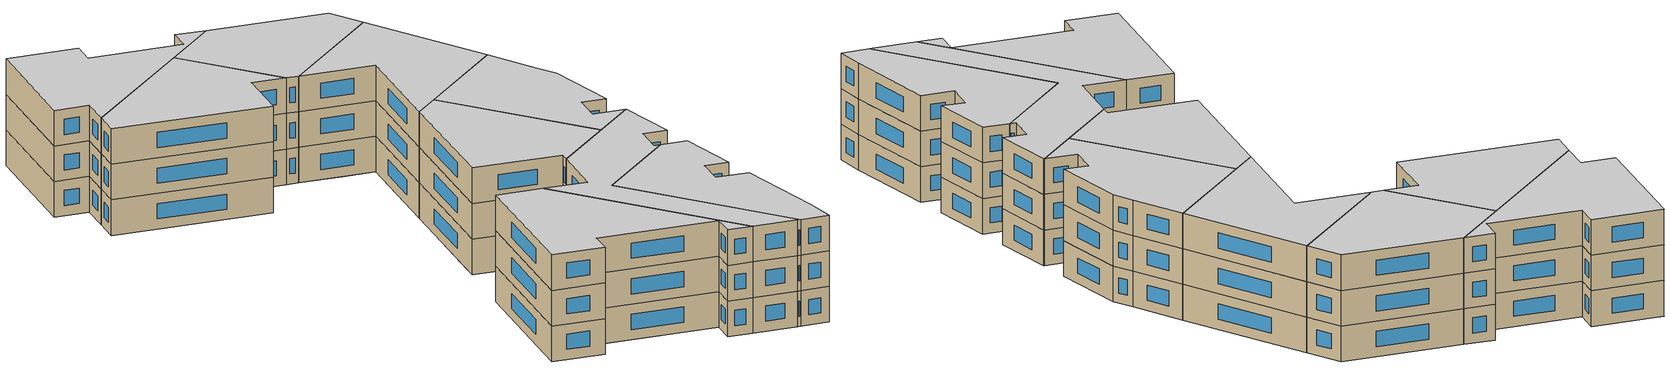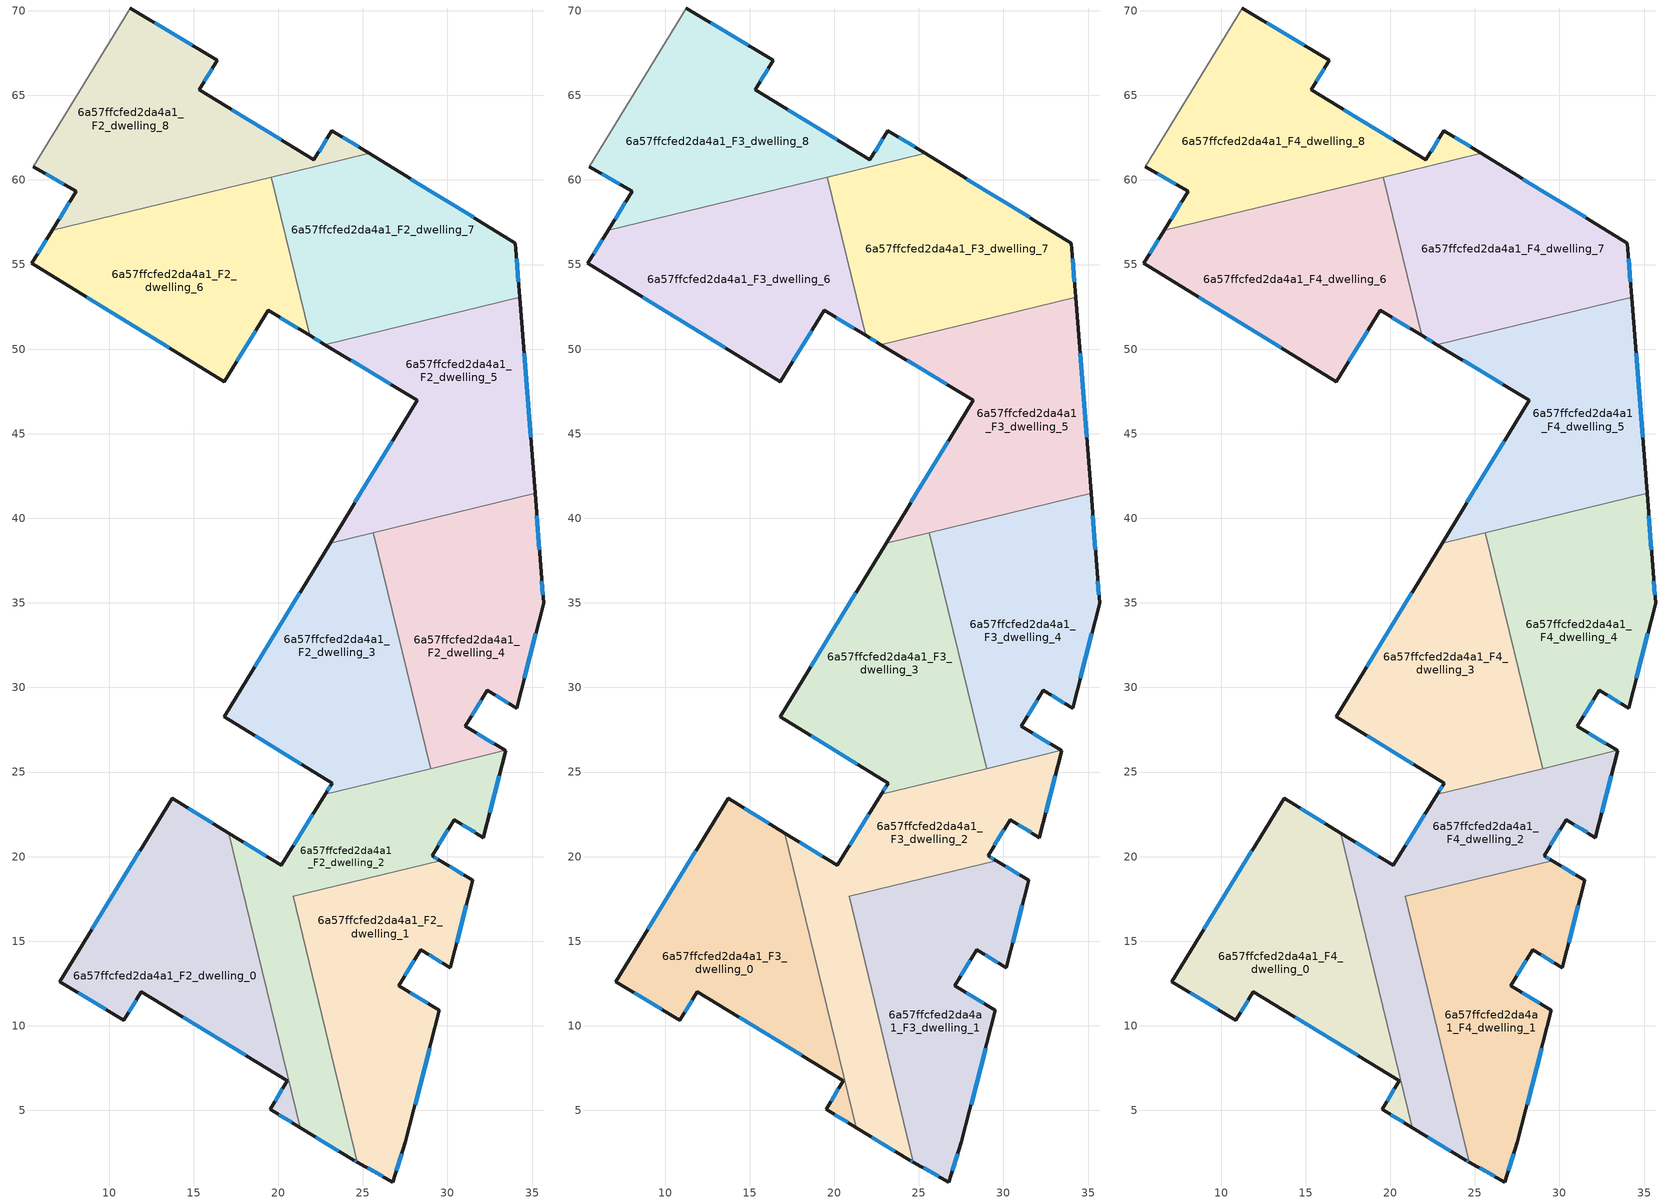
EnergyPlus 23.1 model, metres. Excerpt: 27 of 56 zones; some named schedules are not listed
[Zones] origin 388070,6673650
6a57ffcfed2da4a1_F2_dwelling_0
 floor to 6a57ffcfed2da4a1_F1_dwelling_0 (EU_floor_Construction): 19.39,11.8 21.29,3.98 19.51,5.06 20.54,6.75 12.66,11.54 z6
 floor to 6a57ffcfed2da4a1_F1_dwelling_1 (EU_floor_Construction): 17.07,21.39 19.39,11.8 12.66,11.54 11.9,12.01 10.87,10.32 7.08,12.62 13.72,23.46 z6
 wall outside (EU_wall_Construction): 17.07,21.39 13.72,23.46 7.09,12.62 10.87,10.32 11.9,12.01 20.54,6.75 19.51,5.06 21.29,3.98 z6:9
 wall to 6a57ffcfed2da4a1_F2_dwelling_2 (EU_wall_Construction): 21.29,3.98 17.07,21.39 z6:9
 window (EU_Window_Construction): 14.37,10.5 18.07,8.25 / 11.16,10.8 11.6,11.52 / 8.17,11.96 9.79,10.97 / 11.82,20.36 8.98,15.71 / 16.11,21.98 14.68,22.87 / 20.02,4.75 20.78,4.29 / 20.25,6.27 19.81,5.54 z6.86:8.14
6a57ffcfed2da4a1_F2_dwelling_1
 floor to 6a57ffcfed2da4a1_F1_dwelling_0 (EU_floor_Construction): 29.51,10.91 27.51,3.12 26.76,0.77 24.68,1.93 22.26,11.92 27.51,12.12 z6
 floor to 6a57ffcfed2da4a1_F1_dwelling_2 (EU_floor_Construction): 31.48,18.6 30.15,13.42 28.41,14.5 27.12,12.36 27.51,12.12 22.26,11.92 20.87,17.65 29.58,19.76 z6
 wall outside (EU_wall_Construction): 24.68,1.93 26.76,0.77 27.51,3.12 29.51,10.91 27.12,12.36 28.41,14.5 30.15,13.42 31.48,18.6 29.58,19.76 z6:9
 wall to 6a57ffcfed2da4a1_F2_dwelling_2 (EU_wall_Construction): 29.58,19.76 20.87,17.65 24.68,1.93 z6:9
 window (EU_Window_Construction): 28.08,5.35 28.94,8.68 / 26.98,1.44 27.3,2.45 / 25.28,1.6 26.17,1.1 / 30.94,18.94 30.12,19.43 / 30.53,14.9 31.1,17.12 / 28.91,14.19 29.66,13.73 / 27.49,12.97 28.04,13.88 / 28.82,11.32 27.8,11.94 z6.86:8.14
6a57ffcfed2da4a1_F2_dwelling_2
 floor to 6a57ffcfed2da4a1_F1_dwelling_0 (EU_floor_Construction): 22.26,11.92 24.68,1.93 24.47,2.05 21.29,3.98 19.39,11.8 z6
 floor to 6a57ffcfed2da4a1_F1_dwelling_2 (EU_floor_Construction): 30.29,22.02 29.09,20.06 29.58,19.76 20.87,17.65 22.26,11.92 19.56,11.81 19.24,20.06 20.17,19.48 21.53,21.68 z6
 floor to 6a57ffcfed2da4a1_F1_dwelling_3 (EU_floor_Construction): 33.45,26.25 32.13,21.12 30.39,22.19 30.29,22.02 21.53,21.68 22.78,23.7 33.41,26.28 z6
 floor to 6a57ffcfed2da4a1_F1_dwelling_1 (EU_floor_Construction): 19.24,20.06 19.55,11.81 19.4,11.8 17.07,21.39 z6
 wall outside (EU_wall_Construction): 21.29,3.98 24.47,2.05 24.68,1.93 / 22.78,23.7 20.17,19.48 17.07,21.39 / 29.58,19.76 29.09,20.06 30.39,22.19 32.13,21.12 33.45,26.25 33.41,26.28 z6:9
 wall to 6a57ffcfed2da4a1_F2_dwelling_3 (EU_wall_Construction): 29,25.21 22.78,23.7 z6:9
 wall to 6a57ffcfed2da4a1_F2_dwelling_4 (EU_wall_Construction): 33.41,26.28 29,25.21 z6:9
 window (EU_Window_Construction): 24.53,2.01 24.62,1.96 / 22.2,3.43 23.56,2.6 / 19.28,20.03 17.96,20.85 / 22.03,22.49 20.91,20.69 / 32.51,22.59 33.07,24.79 / 30.89,21.89 31.63,21.43 / 29.46,20.67 30.02,21.58 / 29.44,19.85 29.23,19.97 z6.86:8.14
6a57ffcfed2da4a1_F2_dwelling_3
 floor to 6a57ffcfed2da4a1_F1_dwelling_3 (EU_floor_Construction): 27.93,29.61 29,25.21 22.78,23.7 23.18,24.35 16.81,28.28 17.37,29.2 z6
 floor to 6a57ffcfed2da4a1_F1_dwelling_4 (EU_floor_Construction): 26.45,35.73 27.93,29.61 17.37,29.2 21.22,35.53 z6
 floor to 6a57ffcfed2da4a1_F1_dwelling_5 (EU_floor_Construction): 25.62,39.15 26.45,35.73 21.22,35.53 23.06,38.53 z6
 wall outside (EU_wall_Construction): 23.06,38.53 16.81,28.28 23.18,24.35 22.78,23.7 z6:9
 wall to 6a57ffcfed2da4a1_F2_dwelling_4 (EU_wall_Construction): 29,25.21 25.62,39.16 z6:9
 wall to 6a57ffcfed2da4a1_F2_dwelling_5 (EU_wall_Construction): 25.62,39.16 23.06,38.53 z6:9
 window (EU_Window_Construction): 18.63,27.16 21.36,25.47 / 21.27,35.61 18.59,31.21 / 23.07,24.16 22.9,23.88 z6.86:8.14
6a57ffcfed2da4a1_F2_dwelling_4
 floor to 6a57ffcfed2da4a1_F1_dwelling_3 (EU_floor_Construction): 32.32,29.78 31.05,27.71 33.41,26.28 29,25.21 27.93,29.61 z6
 floor to 6a57ffcfed2da4a1_F1_dwelling_4 (EU_floor_Construction): 35.6,36.09 35.68,34.96 34.09,28.77 32.35,29.84 32.32,29.78 27.93,29.61 26.45,35.73 z6
 floor to 6a57ffcfed2da4a1_F1_dwelling_5 (EU_floor_Construction): 35.18,41.47 35.54,36.81 35.6,36.09 26.45,35.73 25.62,39.15 z6
 wall outside (EU_wall_Construction): 33.41,26.28 31.05,27.71 32.35,29.84 34.09,28.77 35.68,34.96 35.54,36.81 35.18,41.47 z6:9
 wall to 6a57ffcfed2da4a1_F2_dwelling_5 (EU_wall_Construction): 35.18,41.47 25.62,39.16 z6:9
 window (EU_Window_Construction): 32.85,29.54 33.6,29.08 / 31.43,28.32 31.98,29.23 / 32.74,26.69 31.73,27.3 / 35.44,38.14 35.28,40.14 / 35.64,35.49 35.58,36.28 / 34.55,30.54 35.23,33.19 z6.86:8.14
6a57ffcfed2da4a1_F2_dwelling_5
 floor to 6a57ffcfed2da4a1_F1_dwelling_5 (EU_floor_Construction): 34.92,44.68 35.18,41.47 23.06,38.53 26.61,44.36 z6
 floor to 6a57ffcfed2da4a1_F1_dwelling_7 (EU_floor_Construction): 34.27,53.06 34.92,44.68 26.61,44.36 28.2,46.97 25.87,48.38 25.77,51 z6
 floor to 6a57ffcfed2da4a1_F1_dwelling_9 (EU_floor_Construction): 25.77,51 25.87,48.38 22.74,50.27 z6
 wall outside (EU_wall_Construction): 22.74,50.27 28.2,46.97 23.06,38.53 / 35.18,41.47 34.27,53.06 z6:9
 wall to 6a57ffcfed2da4a1_F2_dwelling_7 (EU_wall_Construction): 34.27,53.06 22.74,50.27 z6:9
 window (EU_Window_Construction): 24.3,49.33 26.64,47.91 / 34.92,44.78 34.53,49.75 / 26.73,44.56 24.53,40.94 z6.86:8.14
6a57ffcfed2da4a1_F2_dwelling_6
 floor to 6a57ffcfed2da4a1_F1_dwelling_9 (EU_floor_Construction): 19.59,60.17 21.86,50.8 19.4,52.29 19.25,52.04 18.94,60.01 z6
 floor to 6a57ffcfed2da4a1_F1_dwelling_6 (EU_floor_Construction): 18.94,60.01 19.25,52.04 16.8,48.07 5.43,55.07 5.71,55.46 15.09,55.83 14.97,59.05 z6
 floor to 6a57ffcfed2da4a1_F1_dwelling_8 (EU_floor_Construction): 14.97,59.05 15.09,55.83 5.71,55.46 6.85,57.08 z6; 6.85,57.08 5.71,55.46 5.68,55.46 6.64,57.03 z6
 wall outside (EU_wall_Construction): 6.64,57.03 5.43,55.07 16.8,48.07 19.4,52.29 21.86,50.8 z6:9
 wall to 6a57ffcfed2da4a1_F2_dwelling_7 (EU_wall_Construction): 21.86,50.8 19.59,60.17 z6:9
 wall to 6a57ffcfed2da4a1_F2_dwelling_8 (EU_wall_Construction): 19.59,60.17 6.64,57.03 z6:9
 window (EU_Window_Construction): 8.68,53.07 13.56,50.07 / 6.3,56.47 5.78,55.63 / 20.1,51.87 21.16,51.23 / 17.55,49.27 18.66,51.08 z6.86:8.14
6a57ffcfed2da4a1_F2_dwelling_7
 floor to 6a57ffcfed2da4a1_F1_dwelling_7 (EU_floor_Construction): 34.01,56.27 34.27,53.06 25.77,51 25.56,56.24 33.56,56.55 z6
 floor to 6a57ffcfed2da4a1_F1_dwelling_9 (EU_floor_Construction): 33.56,56.55 25.56,56.24 25.77,51 22.74,50.27 21.86,50.8 19.59,60.17 25.37,61.57 z6
 wall outside (EU_wall_Construction): 34.27,53.06 34.01,56.27 25.37,61.57 / 21.86,50.8 22.74,50.27 z6:9
 wall to 6a57ffcfed2da4a1_F2_dwelling_8 (EU_wall_Construction): 25.37,61.57 19.59,60.17 z6:9
 window (EU_Window_Construction): 31.54,57.78 27.84,60.06 / 34.19,53.98 34.09,55.35 / 22.11,50.65 22.49,50.42 z6.86:8.14
6a57ffcfed2da4a1_F2_dwelling_8
 floor to 6a57ffcfed2da4a1_F1_dwelling_9 (EU_floor_Construction): 25.37,61.57 18.94,60.01 18.82,63.19 22.11,61.18 23.17,62.92 z6
 floor to 6a57ffcfed2da4a1_F1_dwelling_6 (EU_floor_Construction): 16.38,67.06 15.32,65.33 18.82,63.19 18.94,60.01 14.97,59.05 14.61,68.13 z6
 floor to 6a57ffcfed2da4a1_F1_dwelling_8 (EU_floor_Construction): 14.61,68.13 14.97,59.05 6.64,57.03 8.06,59.33 5.51,60.78 11.24,70.16 z6
 wall outside (EU_wall_Construction): 25.37,61.57 23.17,62.92 22.11,61.18 15.32,65.33 16.39,67.06 11.24,70.16 / 5.51,60.78 8.06,59.33 6.64,57.03 z6:9
 wall adiabatic (EU_wall_Construction): 11.24,70.16 5.51,60.78 z6:9
 window (EU_Window_Construction): 22.86,62.42 22.41,61.68 / 24.74,61.95 23.8,62.53 / 7.65,58.67 7.05,57.69 / 6.24,60.36 7.33,59.74 / 14.91,67.95 12.71,69.28 / 15.63,65.82 16.08,66.57 / 20.17,62.37 17.26,64.14 z6.86:8.14
6a57ffcfed2da4a1_F3_dwelling_0
 floor to 6a57ffcfed2da4a1_F2_dwelling_0 (EU_floor_Construction): 17.07,21.39 21.29,3.98 19.51,5.06 20.54,6.75 11.9,12.01 10.87,10.32 7.08,12.62 13.72,23.46 z9
 wall outside (EU_wall_Construction): 17.07,21.39 13.72,23.46 7.09,12.62 10.87,10.32 11.9,12.01 20.54,6.75 19.51,5.06 21.29,3.98 z9:12
 wall to 6a57ffcfed2da4a1_F3_dwelling_2 (EU_wall_Construction): 21.29,3.98 17.07,21.39 z9:12
 window (EU_Window_Construction): 14.37,10.5 18.07,8.25 / 11.16,10.8 11.6,11.52 / 8.17,11.96 9.79,10.97 / 11.82,20.36 8.98,15.71 / 16.11,21.98 14.68,22.87 / 20.02,4.75 20.78,4.29 / 20.25,6.27 19.81,5.54 z9.86:11.14
6a57ffcfed2da4a1_F3_dwelling_1
 floor to 6a57ffcfed2da4a1_F2_dwelling_1 (EU_floor_Construction): 31.48,18.6 30.15,13.42 28.41,14.5 27.12,12.36 29.51,10.91 27.51,3.12 26.76,0.77 24.68,1.93 20.87,17.65 29.58,19.76 z9
 wall outside (EU_wall_Construction): 24.68,1.93 26.76,0.77 27.51,3.12 29.51,10.91 27.12,12.36 28.41,14.5 30.15,13.42 31.48,18.6 29.58,19.76 z9:12
 wall to 6a57ffcfed2da4a1_F3_dwelling_2 (EU_wall_Construction): 29.58,19.76 20.87,17.65 24.68,1.93 z9:12
 window (EU_Window_Construction): 28.08,5.35 28.94,8.68 / 26.98,1.44 27.3,2.45 / 25.28,1.6 26.17,1.1 / 30.94,18.94 30.12,19.43 / 30.53,14.9 31.1,17.12 / 28.91,14.19 29.66,13.73 / 27.49,12.97 28.04,13.88 / 28.82,11.32 27.8,11.94 z9.86:11.14
6a57ffcfed2da4a1_F3_dwelling_2
 floor to 6a57ffcfed2da4a1_F2_dwelling_2 (EU_floor_Construction): 33.45,26.25 32.13,21.12 30.39,22.19 29.09,20.06 29.58,19.76 20.87,17.65 24.68,1.93 24.47,2.05 21.29,3.98 17.07,21.39 20.17,19.48 22.78,23.7 33.41,26.28 z9
 wall outside (EU_wall_Construction): 21.29,3.98 24.47,2.05 24.68,1.93 / 22.78,23.7 20.17,19.48 17.07,21.39 / 29.58,19.76 29.09,20.06 30.39,22.19 32.13,21.12 33.45,26.25 33.41,26.28 z9:12
 wall to 6a57ffcfed2da4a1_F3_dwelling_3 (EU_wall_Construction): 29,25.21 22.78,23.7 z9:12
 wall to 6a57ffcfed2da4a1_F3_dwelling_4 (EU_wall_Construction): 33.41,26.28 29,25.21 z9:12
 window (EU_Window_Construction): 24.53,2.01 24.62,1.96 / 22.2,3.43 23.56,2.6 / 19.28,20.03 17.96,20.85 / 22.03,22.49 20.91,20.69 / 32.51,22.59 33.07,24.79 / 30.89,21.89 31.63,21.43 / 29.46,20.67 30.02,21.58 / 29.44,19.85 29.23,19.97 z9.86:11.14
6a57ffcfed2da4a1_F3_dwelling_3
 floor to 6a57ffcfed2da4a1_F2_dwelling_3 (EU_floor_Construction): 25.62,39.15 29,25.21 22.78,23.7 23.18,24.35 16.81,28.28 23.06,38.53 z9
 wall outside (EU_wall_Construction): 23.06,38.53 16.81,28.28 23.18,24.35 22.78,23.7 z9:12
 wall to 6a57ffcfed2da4a1_F3_dwelling_4 (EU_wall_Construction): 29,25.21 25.62,39.16 z9:12
 wall to 6a57ffcfed2da4a1_F3_dwelling_5 (EU_wall_Construction): 25.62,39.16 23.06,38.53 z9:12
 window (EU_Window_Construction): 18.63,27.16 21.36,25.47 / 21.27,35.61 18.59,31.21 / 23.07,24.16 22.9,23.88 z9.86:11.14
6a57ffcfed2da4a1_F3_dwelling_4
 floor to 6a57ffcfed2da4a1_F2_dwelling_4 (EU_floor_Construction): 35.18,41.47 35.54,36.81 35.68,34.96 34.09,28.77 32.35,29.84 31.05,27.71 33.41,26.28 29,25.21 25.62,39.15 z9
 wall outside (EU_wall_Construction): 33.41,26.28 31.05,27.71 32.35,29.84 34.09,28.77 35.68,34.96 35.54,36.81 35.18,41.47 z9:12
 wall to 6a57ffcfed2da4a1_F3_dwelling_5 (EU_wall_Construction): 35.18,41.47 25.62,39.16 z9:12
 window (EU_Window_Construction): 32.85,29.54 33.6,29.08 / 31.43,28.32 31.98,29.23 / 32.74,26.69 31.73,27.3 / 35.44,38.14 35.28,40.14 / 35.64,35.49 35.58,36.28 / 34.55,30.54 35.23,33.19 z9.86:11.14
6a57ffcfed2da4a1_F3_dwelling_5
 floor to 6a57ffcfed2da4a1_F2_dwelling_5 (EU_floor_Construction): 34.27,53.06 35.18,41.47 23.06,38.53 28.2,46.97 22.74,50.27 z9
 wall outside (EU_wall_Construction): 22.74,50.27 28.2,46.97 23.06,38.53 / 35.18,41.47 34.27,53.06 z9:12
 wall to 6a57ffcfed2da4a1_F3_dwelling_7 (EU_wall_Construction): 34.27,53.06 22.74,50.27 z9:12
 window (EU_Window_Construction): 24.3,49.33 26.64,47.91 / 34.92,44.78 34.53,49.75 / 26.73,44.56 24.53,40.94 z9.86:11.14
6a57ffcfed2da4a1_F3_dwelling_6
 floor to 6a57ffcfed2da4a1_F2_dwelling_6 (EU_floor_Construction): 19.59,60.17 21.86,50.8 19.4,52.29 16.8,48.07 5.43,55.07 6.64,57.03 z9
 wall outside (EU_wall_Construction): 6.64,57.03 5.43,55.07 16.8,48.07 19.4,52.29 21.86,50.8 z9:12
 wall to 6a57ffcfed2da4a1_F3_dwelling_7 (EU_wall_Construction): 21.86,50.8 19.59,60.17 z9:12
 wall to 6a57ffcfed2da4a1_F3_dwelling_8 (EU_wall_Construction): 19.59,60.17 6.64,57.03 z9:12
 window (EU_Window_Construction): 8.68,53.07 13.56,50.07 / 6.3,56.47 5.78,55.63 / 20.1,51.87 21.16,51.23 / 17.55,49.27 18.66,51.08 z9.86:11.14
6a57ffcfed2da4a1_F3_dwelling_7
 floor to 6a57ffcfed2da4a1_F2_dwelling_7 (EU_floor_Construction): 34.01,56.27 34.27,53.06 22.74,50.27 21.86,50.8 19.59,60.17 25.37,61.57 z9
 wall outside (EU_wall_Construction): 34.27,53.06 34.01,56.27 25.37,61.57 / 21.86,50.8 22.74,50.27 z9:12
 wall to 6a57ffcfed2da4a1_F3_dwelling_8 (EU_wall_Construction): 25.37,61.57 19.59,60.17 z9:12
 window (EU_Window_Construction): 31.54,57.78 27.84,60.06 / 34.19,53.98 34.09,55.35 / 22.11,50.65 22.49,50.42 z9.86:11.14
6a57ffcfed2da4a1_F3_dwelling_8
 floor to 6a57ffcfed2da4a1_F2_dwelling_8 (EU_floor_Construction): 23.17,62.92 25.37,61.57 6.64,57.03 8.06,59.33 5.51,60.78 11.24,70.16 16.38,67.06 15.32,65.33 22.11,61.18 z9
 wall outside (EU_wall_Construction): 25.37,61.57 23.17,62.92 22.11,61.18 15.32,65.33 16.39,67.06 11.24,70.16 / 5.51,60.78 8.06,59.33 6.64,57.03 z9:12
 wall adiabatic (EU_wall_Construction): 11.24,70.16 5.51,60.78 z9:12
 window (EU_Window_Construction): 22.86,62.42 22.41,61.68 / 24.74,61.95 23.8,62.53 / 7.65,58.67 7.05,57.69 / 6.24,60.36 7.33,59.74 / 14.91,67.95 12.71,69.28 / 15.63,65.82 16.08,66.57 / 20.17,62.37 17.26,64.14 z9.86:11.14
6a57ffcfed2da4a1_F4_dwelling_0
 floor to 6a57ffcfed2da4a1_F3_dwelling_0 (EU_floor_Construction): 17.07,21.39 21.29,3.98 19.51,5.06 20.54,6.75 11.9,12.01 10.87,10.32 7.08,12.62 13.72,23.46 z12
 wall outside (EU_wall_Construction): 17.07,21.39 13.72,23.46 7.09,12.62 10.87,10.32 11.9,12.01 20.54,6.75 19.51,5.06 21.29,3.98 z12:15
 wall to 6a57ffcfed2da4a1_F4_dwelling_2 (EU_wall_Construction): 21.29,3.98 17.07,21.39 z12:15
 window (EU_Window_Construction): 14.37,10.5 18.07,8.25 / 11.16,10.8 11.6,11.52 / 8.17,11.96 9.79,10.97 / 11.82,20.36 8.98,15.71 / 16.11,21.98 14.68,22.87 / 20.02,4.75 20.78,4.29 / 20.25,6.27 19.81,5.54 z12.86:14.14
 ceiling to 6a57ffcfed2da4a1_F5_dwelling_0 (EU_floor_Construction): 21.29,3.98 17.07,21.39 13.72,23.46 7.08,12.62 10.87,10.32 11.9,12.01 20.54,6.75 19.51,5.06 z15
6a57ffcfed2da4a1_F4_dwelling_1
 floor to 6a57ffcfed2da4a1_F3_dwelling_1 (EU_floor_Construction): 31.48,18.6 30.15,13.42 28.41,14.5 27.12,12.36 29.51,10.91 27.51,3.12 26.76,0.77 24.68,1.93 20.87,17.65 29.58,19.76 z12
 wall outside (EU_wall_Construction): 24.68,1.93 26.76,0.77 27.51,3.12 29.51,10.91 27.12,12.36 28.41,14.5 30.15,13.42 31.48,18.6 29.58,19.76 z12:15
 wall to 6a57ffcfed2da4a1_F4_dwelling_2 (EU_wall_Construction): 29.58,19.76 20.87,17.65 24.68,1.93 z12:15
 window (EU_Window_Construction): 28.08,5.35 28.94,8.68 / 26.98,1.44 27.3,2.45 / 25.28,1.6 26.17,1.1 / 30.94,18.94 30.12,19.43 / 30.53,14.9 31.1,17.12 / 28.91,14.19 29.66,13.73 / 27.49,12.97 28.04,13.88 / 28.82,11.32 27.8,11.94 z12.86:14.14
 ceiling to 6a57ffcfed2da4a1_F5_dwelling_1 (EU_floor_Construction): 27.51,3.12 29.51,10.91 27.12,12.36 28.41,14.5 30.15,13.42 31.48,18.6 29.58,19.76 20.87,17.65 24.68,1.93 26.76,0.77 z15
6a57ffcfed2da4a1_F4_dwelling_2
 floor to 6a57ffcfed2da4a1_F3_dwelling_2 (EU_floor_Construction): 33.45,26.25 32.13,21.12 30.39,22.19 29.09,20.06 29.58,19.76 20.87,17.65 24.68,1.93 24.47,2.05 21.29,3.98 17.07,21.39 20.17,19.48 22.78,23.7 33.41,26.28 z12
 wall outside (EU_wall_Construction): 21.29,3.98 24.47,2.05 24.68,1.93 / 22.78,23.7 20.17,19.48 17.07,21.39 / 29.58,19.76 29.09,20.06 30.39,22.19 32.13,21.12 33.45,26.25 33.41,26.28 z12:15
 wall to 6a57ffcfed2da4a1_F4_dwelling_3 (EU_wall_Construction): 29,25.21 22.78,23.7 z12:15
 wall to 6a57ffcfed2da4a1_F4_dwelling_4 (EU_wall_Construction): 33.41,26.28 29,25.21 z12:15
 window (EU_Window_Construction): 24.53,2.01 24.62,1.96 / 22.2,3.43 23.56,2.6 / 19.28,20.03 17.96,20.85 / 22.03,22.49 20.91,20.69 / 32.51,22.59 33.07,24.79 / 30.89,21.89 31.63,21.43 / 29.46,20.67 30.02,21.58 / 29.44,19.85 29.23,19.97 z12.86:14.14
 ceiling to 6a57ffcfed2da4a1_F5_dwelling_2 (EU_floor_Construction): 24.68,1.93 20.87,17.65 29.58,19.76 29.09,20.06 30.39,22.19 32.13,21.12 33.45,26.25 33.41,26.28 22.78,23.7 20.17,19.48 17.07,21.39 21.29,3.98 24.47,2.05 z15
6a57ffcfed2da4a1_F4_dwelling_3
 floor to 6a57ffcfed2da4a1_F3_dwelling_3 (EU_floor_Construction): 25.62,39.15 29,25.21 22.78,23.7 23.18,24.35 16.81,28.28 23.06,38.53 z12
 wall outside (EU_wall_Construction): 23.06,38.53 16.81,28.28 23.18,24.35 22.78,23.7 z12:15
 wall to 6a57ffcfed2da4a1_F4_dwelling_4 (EU_wall_Construction): 29,25.21 25.62,39.16 z12:15
 wall to 6a57ffcfed2da4a1_F4_dwelling_5 (EU_wall_Construction): 25.62,39.16 23.06,38.53 z12:15
 window (EU_Window_Construction): 18.63,27.16 21.36,25.47 / 21.27,35.61 18.59,31.21 / 23.07,24.16 22.9,23.88 z12.86:14.14
 ceiling to 6a57ffcfed2da4a1_F5_dwelling_3 (EU_floor_Construction): 29,25.21 25.62,39.15 23.06,38.53 16.81,28.28 23.18,24.35 22.78,23.7 z15
6a57ffcfed2da4a1_F4_dwelling_4
 floor to 6a57ffcfed2da4a1_F3_dwelling_4 (EU_floor_Construction): 35.18,41.47 35.54,36.81 35.68,34.96 34.09,28.77 32.35,29.84 31.05,27.71 33.41,26.28 29,25.21 25.62,39.15 z12
 wall outside (EU_wall_Construction): 33.41,26.28 31.05,27.71 32.35,29.84 34.09,28.77 35.68,34.96 35.54,36.81 35.18,41.47 z12:15
 wall to 6a57ffcfed2da4a1_F4_dwelling_5 (EU_wall_Construction): 35.18,41.47 25.62,39.16 z12:15
 window (EU_Window_Construction): 32.85,29.54 33.6,29.08 / 31.43,28.32 31.98,29.23 / 32.74,26.69 31.73,27.3 / 35.44,38.14 35.28,40.14 / 35.64,35.49 35.58,36.28 / 34.55,30.54 35.23,33.19 z12.86:14.14
 ceiling to 6a57ffcfed2da4a1_F5_dwelling_4 (EU_floor_Construction): 33.41,26.28 31.05,27.71 32.35,29.84 34.09,28.77 35.68,34.96 35.54,36.81 35.18,41.47 25.62,39.15 29,25.21 z15
6a57ffcfed2da4a1_F4_dwelling_5
 floor to 6a57ffcfed2da4a1_F3_dwelling_5 (EU_floor_Construction): 34.27,53.06 35.18,41.47 23.06,38.53 28.2,46.97 22.74,50.27 z12
 wall outside (EU_wall_Construction): 22.74,50.27 28.2,46.97 23.06,38.53 / 35.18,41.47 34.27,53.06 z12:15
 wall to 6a57ffcfed2da4a1_F4_dwelling_7 (EU_wall_Construction): 34.27,53.06 22.74,50.27 z12:15
 window (EU_Window_Construction): 24.3,49.33 26.64,47.91 / 34.92,44.78 34.53,49.75 / 26.73,44.56 24.53,40.94 z12.86:14.14
 ceiling to 6a57ffcfed2da4a1_F5_dwelling_5 (EU_floor_Construction): 35.18,41.47 34.27,53.06 22.74,50.27 28.2,46.97 23.06,38.53 z15
6a57ffcfed2da4a1_F4_dwelling_6
 floor to 6a57ffcfed2da4a1_F3_dwelling_6 (EU_floor_Construction): 19.59,60.17 21.86,50.8 19.4,52.29 16.8,48.07 5.43,55.07 6.64,57.03 z12
 wall outside (EU_wall_Construction): 6.64,57.03 5.43,55.07 16.8,48.07 19.4,52.29 21.86,50.8 z12:15
 wall to 6a57ffcfed2da4a1_F4_dwelling_7 (EU_wall_Construction): 21.86,50.8 19.59,60.17 z12:15
 wall to 6a57ffcfed2da4a1_F4_dwelling_8 (EU_wall_Construction): 19.59,60.17 6.64,57.03 z12:15
 window (EU_Window_Construction): 8.68,53.07 13.56,50.07 / 6.3,56.47 5.78,55.63 / 20.1,51.87 21.16,51.23 / 17.55,49.27 18.66,51.08 z12.86:14.14
 ceiling to 6a57ffcfed2da4a1_F5_dwelling_6 (EU_floor_Construction): 21.86,50.8 19.59,60.17 6.64,57.03 5.43,55.07 16.8,48.07 19.4,52.29 z15
6a57ffcfed2da4a1_F4_dwelling_7
 floor to 6a57ffcfed2da4a1_F3_dwelling_7 (EU_floor_Construction): 34.01,56.27 34.27,53.06 22.74,50.27 21.86,50.8 19.59,60.17 25.37,61.57 z12
 wall outside (EU_wall_Construction): 34.27,53.06 34.01,56.27 25.37,61.57 / 21.86,50.8 22.74,50.27 z12:15
 wall to 6a57ffcfed2da4a1_F4_dwelling_8 (EU_wall_Construction): 25.37,61.57 19.59,60.17 z12:15
 window (EU_Window_Construction): 31.54,57.78 27.84,60.06 / 34.19,53.98 34.09,55.35 / 22.11,50.65 22.49,50.42 z12.86:14.14
 ceiling to 6a57ffcfed2da4a1_F5_dwelling_7 (EU_floor_Construction): 34.27,53.06 34.01,56.27 25.37,61.57 19.59,60.17 21.86,50.8 22.74,50.27 z15
6a57ffcfed2da4a1_F4_dwelling_8
 floor to 6a57ffcfed2da4a1_F3_dwelling_8 (EU_floor_Construction): 23.17,62.92 25.37,61.57 6.64,57.03 8.06,59.33 5.51,60.78 11.24,70.16 16.38,67.06 15.32,65.33 22.11,61.18 z12
 wall outside (EU_wall_Construction): 25.37,61.57 23.17,62.92 22.11,61.18 15.32,65.33 16.39,67.06 11.24,70.16 / 5.51,60.78 8.06,59.33 6.64,57.03 z12:15
 wall adiabatic (EU_wall_Construction): 11.24,70.16 5.51,60.78 z12:15
 window (EU_Window_Construction): 22.86,62.42 22.41,61.68 / 24.74,61.95 23.8,62.53 / 7.65,58.67 7.05,57.69 / 6.24,60.36 7.33,59.74 / 14.91,67.95 12.71,69.28 / 15.63,65.82 16.08,66.57 / 20.17,62.37 17.26,64.14 z12.86:14.14
 ceiling to 6a57ffcfed2da4a1_F5_dwelling_8 (EU_floor_Construction): 25.37,61.57 23.17,62.92 22.11,61.18 15.32,65.33 16.38,67.06 11.24,70.16 5.51,60.78 8.06,59.33 6.64,57.03 z15
[Building]
EU S2 Campaign: North Axis=0; Terrain=City; Solar Distribution=FullExterior
[Site:Location]
Helsinki-Vantaa.AP: Latitude=60.317; Longitude=24.963; Time Zone=2; Elevation=54.6
[SizingPeriod:WeatherFileDays]
AnnualSizingPeriod: Begin Month=1; Begin Day of Month=1; End Month=12; End Day of Month=31; Day of Week for Start Day=Monday; Use Weather File Daylight Saving Period=No; Use Weather File Rain and Snow Indicators=No
[MATERIAL]
EU_InternalMass_Material: Roughness=MediumRough; Thickness=0.1; Conductivity=1; Density=1800; Specific Heat=900; Thermal Absorptance=0.9; Solar Absorptance=0.7; Visible Absorptance=0.7
[MATERIAL:NOMASS] Roughness=MediumRough; Thermal Absorptance=0.9; Solar Absorptance=0.7; Visible Absorptance=0.7
Name | Thermal Resistance
EU_wall_NoMass | 5.91765
EU_floor_NoMass | 6.2875
[WINDOWMATERIAL:SIMPLEGLAZINGSYSTEM]
EU_Window_SimpleGlazing: UFactor=0.994035; Solar Heat Gain Coefficient=0.7; Visible Transmittance=0.7
[CONSTRUCTION]
EU_wall_Construction: EU_wall_NoMass
EU_floor_Construction: EU_floor_NoMass
EU_Window_Construction: EU_Window_SimpleGlazing
EU_InternalMass_Construction: EU_InternalMass_Material
[ZONE] Type=1; Multiplier=1; Ceiling Height=autocalculate; Floor Area=autocalculate; Part of Total Floor Area=Yes
Name | Volume
6a57ffcfed2da4a1_F2_dwelling_0; 6a57ffcfed2da4a1_F3_dwelling_0; 6a57ffcfed2da4a1_F4_dwelling_0 | 331.469
6a57ffcfed2da4a1_F2_dwelling_1 | 326.106
6a57ffcfed2da4a1_F3_dwelling_1; 6a57ffcfed2da4a1_F4_dwelling_1 | 326.109
6a57ffcfed2da4a1_F2_dwelling_2 | 331.422
6a57ffcfed2da4a1_F3_dwelling_2; 6a57ffcfed2da4a1_F4_dwelling_2 | 331.534
6a57ffcfed2da4a1_F2_dwelling_3 | 320.665
6a57ffcfed2da4a1_F3_dwelling_3; 6a57ffcfed2da4a1_F4_dwelling_3 | 320.667
6a57ffcfed2da4a1_F2_dwelling_4 | 320.685
6a57ffcfed2da4a1_F3_dwelling_4; 6a57ffcfed2da4a1_F4_dwelling_4 | 320.686
6a57ffcfed2da4a1_F2_dwelling_5 | 324.43
6a57ffcfed2da4a1_F3_dwelling_5; 6a57ffcfed2da4a1_F4_dwelling_5 | 324.44
6a57ffcfed2da4a1_F2_dwelling_6 | 326.9
6a57ffcfed2da4a1_F3_dwelling_6; 6a57ffcfed2da4a1_F4_dwelling_6 | 326.92
6a57ffcfed2da4a1_F2_dwelling_7 | 326.934
6a57ffcfed2da4a1_F3_dwelling_7; 6a57ffcfed2da4a1_F4_dwelling_7 | 326.941
6a57ffcfed2da4a1_F2_dwelling_8 | 326.084
6a57ffcfed2da4a1_F3_dwelling_8; 6a57ffcfed2da4a1_F4_dwelling_8 | 326.104
[INTERNALMASS] Construction=EU_InternalMass_Construction
Name | Zone or ZoneList | Surface Area
6a57ffcfed2da4a1_F2_dwelling_0_EU_InternalMass | 6a57ffcfed2da4a1_F2_dwelling_0 | 110.487
6a57ffcfed2da4a1_F2_dwelling_1_EU_InternalMass | 6a57ffcfed2da4a1_F2_dwelling_1 | 108.702
6a57ffcfed2da4a1_F2_dwelling_2_EU_InternalMass | 6a57ffcfed2da4a1_F2_dwelling_2 | 110.512
6a57ffcfed2da4a1_F2_dwelling_3_EU_InternalMass | 6a57ffcfed2da4a1_F2_dwelling_3 | 106.889
6a57ffcfed2da4a1_F2_dwelling_4_EU_InternalMass | 6a57ffcfed2da4a1_F2_dwelling_4 | 106.896
6a57ffcfed2da4a1_F2_dwelling_5_EU_InternalMass | 6a57ffcfed2da4a1_F2_dwelling_5 | 108.147
6a57ffcfed2da4a1_F2_dwelling_6_EU_InternalMass | 6a57ffcfed2da4a1_F2_dwelling_6 | 108.977
6a57ffcfed2da4a1_F2_dwelling_7_EU_InternalMass | 6a57ffcfed2da4a1_F2_dwelling_7 | 108.98
6a57ffcfed2da4a1_F2_dwelling_8_EU_InternalMass | 6a57ffcfed2da4a1_F2_dwelling_8 | 108.702
6a57ffcfed2da4a1_F3_dwelling_0_EU_InternalMass | 6a57ffcfed2da4a1_F3_dwelling_0 | 110.487
6a57ffcfed2da4a1_F3_dwelling_1_EU_InternalMass | 6a57ffcfed2da4a1_F3_dwelling_1 | 108.702
6a57ffcfed2da4a1_F3_dwelling_2_EU_InternalMass | 6a57ffcfed2da4a1_F3_dwelling_2 | 110.512
6a57ffcfed2da4a1_F3_dwelling_3_EU_InternalMass | 6a57ffcfed2da4a1_F3_dwelling_3 | 106.889
6a57ffcfed2da4a1_F3_dwelling_4_EU_InternalMass | 6a57ffcfed2da4a1_F3_dwelling_4 | 106.896
6a57ffcfed2da4a1_F3_dwelling_5_EU_InternalMass | 6a57ffcfed2da4a1_F3_dwelling_5 | 108.147
6a57ffcfed2da4a1_F3_dwelling_6_EU_InternalMass | 6a57ffcfed2da4a1_F3_dwelling_6 | 108.977
6a57ffcfed2da4a1_F3_dwelling_7_EU_InternalMass | 6a57ffcfed2da4a1_F3_dwelling_7 | 108.98
6a57ffcfed2da4a1_F3_dwelling_8_EU_InternalMass | 6a57ffcfed2da4a1_F3_dwelling_8 | 108.702
6a57ffcfed2da4a1_F4_dwelling_0_EU_InternalMass | 6a57ffcfed2da4a1_F4_dwelling_0 | 110.487
6a57ffcfed2da4a1_F4_dwelling_1_EU_InternalMass | 6a57ffcfed2da4a1_F4_dwelling_1 | 108.702
6a57ffcfed2da4a1_F4_dwelling_2_EU_InternalMass | 6a57ffcfed2da4a1_F4_dwelling_2 | 110.512
6a57ffcfed2da4a1_F4_dwelling_3_EU_InternalMass | 6a57ffcfed2da4a1_F4_dwelling_3 | 106.889
6a57ffcfed2da4a1_F4_dwelling_4_EU_InternalMass | 6a57ffcfed2da4a1_F4_dwelling_4 | 106.896
6a57ffcfed2da4a1_F4_dwelling_5_EU_InternalMass | 6a57ffcfed2da4a1_F4_dwelling_5 | 108.147
6a57ffcfed2da4a1_F4_dwelling_6_EU_InternalMass | 6a57ffcfed2da4a1_F4_dwelling_6 | 108.977
6a57ffcfed2da4a1_F4_dwelling_7_EU_InternalMass | 6a57ffcfed2da4a1_F4_dwelling_7 | 108.98
6a57ffcfed2da4a1_F4_dwelling_8_EU_InternalMass | 6a57ffcfed2da4a1_F4_dwelling_8 | 108.702
[OTHEREQUIPMENT] Fuel Type=Electricity; Design Level Calculation Method=Watts/Area; Power per Zone Floor Area=1; Fraction Latent=0; Fraction Radiant=0; Fraction Lost=0; Carbon Dioxide Generation Rate=0; EndUse Subcategory=EU_Step8_InternalGains
Name | Zone or ZoneList or Space or SpaceList | Schedule
EU_Step8_InternalGain_6a57ffcfed2da4a1_F2_dwelling_0_f000 | 6a57ffcfed2da4a1_F2_dwelling_0 | EU_Step8_GainSchedule_6a57ffcfed2da4a1_F2_dwelling_0_f000
EU_Step8_InternalGain_6a57ffcfed2da4a1_F2_dwelling_1_f000 | 6a57ffcfed2da4a1_F2_dwelling_1 | EU_Step8_GainSchedule_6a57ffcfed2da4a1_F2_dwelling_1_f000
EU_Step8_InternalGain_6a57ffcfed2da4a1_F2_dwelling_2_f000 | 6a57ffcfed2da4a1_F2_dwelling_2 | EU_Step8_GainSchedule_6a57ffcfed2da4a1_F2_dwelling_2_f000
EU_Step8_InternalGain_6a57ffcfed2da4a1_F2_dwelling_3_f000 | 6a57ffcfed2da4a1_F2_dwelling_3 | EU_Step8_GainSchedule_6a57ffcfed2da4a1_F2_dwelling_3_f000
EU_Step8_InternalGain_6a57ffcfed2da4a1_F2_dwelling_4_f000 | 6a57ffcfed2da4a1_F2_dwelling_4 | EU_Step8_GainSchedule_6a57ffcfed2da4a1_F2_dwelling_4_f000
EU_Step8_InternalGain_6a57ffcfed2da4a1_F2_dwelling_5_f000 | 6a57ffcfed2da4a1_F2_dwelling_5 | EU_Step8_GainSchedule_6a57ffcfed2da4a1_F2_dwelling_5_f000
EU_Step8_InternalGain_6a57ffcfed2da4a1_F2_dwelling_6_f000 | 6a57ffcfed2da4a1_F2_dwelling_6 | EU_Step8_GainSchedule_6a57ffcfed2da4a1_F2_dwelling_6_f000
EU_Step8_InternalGain_6a57ffcfed2da4a1_F2_dwelling_7_f000 | 6a57ffcfed2da4a1_F2_dwelling_7 | EU_Step8_GainSchedule_6a57ffcfed2da4a1_F2_dwelling_7_f000
EU_Step8_InternalGain_6a57ffcfed2da4a1_F2_dwelling_8_f000 | 6a57ffcfed2da4a1_F2_dwelling_8 | EU_Step8_GainSchedule_6a57ffcfed2da4a1_F2_dwelling_8_f000
EU_Step8_InternalGain_6a57ffcfed2da4a1_F3_dwelling_0_f000 | 6a57ffcfed2da4a1_F3_dwelling_0 | EU_Step8_GainSchedule_6a57ffcfed2da4a1_F3_dwelling_0_f000
EU_Step8_InternalGain_6a57ffcfed2da4a1_F3_dwelling_1_f000 | 6a57ffcfed2da4a1_F3_dwelling_1 | EU_Step8_GainSchedule_6a57ffcfed2da4a1_F3_dwelling_1_f000
EU_Step8_InternalGain_6a57ffcfed2da4a1_F3_dwelling_2_f000 | 6a57ffcfed2da4a1_F3_dwelling_2 | EU_Step8_GainSchedule_6a57ffcfed2da4a1_F3_dwelling_2_f000
EU_Step8_InternalGain_6a57ffcfed2da4a1_F3_dwelling_3_f000 | 6a57ffcfed2da4a1_F3_dwelling_3 | EU_Step8_GainSchedule_6a57ffcfed2da4a1_F3_dwelling_3_f000
EU_Step8_InternalGain_6a57ffcfed2da4a1_F3_dwelling_4_f000 | 6a57ffcfed2da4a1_F3_dwelling_4 | EU_Step8_GainSchedule_6a57ffcfed2da4a1_F3_dwelling_4_f000
EU_Step8_InternalGain_6a57ffcfed2da4a1_F3_dwelling_5_f000 | 6a57ffcfed2da4a1_F3_dwelling_5 | EU_Step8_GainSchedule_6a57ffcfed2da4a1_F3_dwelling_5_f000
EU_Step8_InternalGain_6a57ffcfed2da4a1_F3_dwelling_6_f000 | 6a57ffcfed2da4a1_F3_dwelling_6 | EU_Step8_GainSchedule_6a57ffcfed2da4a1_F3_dwelling_6_f000
EU_Step8_InternalGain_6a57ffcfed2da4a1_F3_dwelling_7_f000 | 6a57ffcfed2da4a1_F3_dwelling_7 | EU_Step8_GainSchedule_6a57ffcfed2da4a1_F3_dwelling_7_f000
EU_Step8_InternalGain_6a57ffcfed2da4a1_F3_dwelling_8_f000 | 6a57ffcfed2da4a1_F3_dwelling_8 | EU_Step8_GainSchedule_6a57ffcfed2da4a1_F3_dwelling_8_f000
EU_Step8_InternalGain_6a57ffcfed2da4a1_F4_dwelling_0_f000 | 6a57ffcfed2da4a1_F4_dwelling_0 | EU_Step8_GainSchedule_6a57ffcfed2da4a1_F4_dwelling_0_f000
EU_Step8_InternalGain_6a57ffcfed2da4a1_F4_dwelling_1_f000 | 6a57ffcfed2da4a1_F4_dwelling_1 | EU_Step8_GainSchedule_6a57ffcfed2da4a1_F4_dwelling_1_f000
EU_Step8_InternalGain_6a57ffcfed2da4a1_F4_dwelling_2_f000 | 6a57ffcfed2da4a1_F4_dwelling_2 | EU_Step8_GainSchedule_6a57ffcfed2da4a1_F4_dwelling_2_f000
EU_Step8_InternalGain_6a57ffcfed2da4a1_F4_dwelling_3_f000 | 6a57ffcfed2da4a1_F4_dwelling_3 | EU_Step8_GainSchedule_6a57ffcfed2da4a1_F4_dwelling_3_f000
EU_Step8_InternalGain_6a57ffcfed2da4a1_F4_dwelling_4_f000 | 6a57ffcfed2da4a1_F4_dwelling_4 | EU_Step8_GainSchedule_6a57ffcfed2da4a1_F4_dwelling_4_f000
EU_Step8_InternalGain_6a57ffcfed2da4a1_F4_dwelling_5_f000 | 6a57ffcfed2da4a1_F4_dwelling_5 | EU_Step8_GainSchedule_6a57ffcfed2da4a1_F4_dwelling_5_f000
EU_Step8_InternalGain_6a57ffcfed2da4a1_F4_dwelling_6_f000 | 6a57ffcfed2da4a1_F4_dwelling_6 | EU_Step8_GainSchedule_6a57ffcfed2da4a1_F4_dwelling_6_f000
EU_Step8_InternalGain_6a57ffcfed2da4a1_F4_dwelling_7_f000 | 6a57ffcfed2da4a1_F4_dwelling_7 | EU_Step8_GainSchedule_6a57ffcfed2da4a1_F4_dwelling_7_f000
EU_Step8_InternalGain_6a57ffcfed2da4a1_F4_dwelling_8_f000 | 6a57ffcfed2da4a1_F4_dwelling_8 | EU_Step8_GainSchedule_6a57ffcfed2da4a1_F4_dwelling_8_f000
[ZONEVENTILATION:DESIGNFLOWRATE] Schedule=EU_AlwaysOn; Design Flow Rate Calculation Method=AirChanges/Hour; Air Changes per Hour=0.596421; Ventilation Type=Natural; Fan Pressure Rise=0; Fan Total Efficiency=1; Constant Term Coefficient=1; Temperature Term Coefficient=0; Velocity Term Coefficient=0; Velocity Squared Term Coefficient=0; Minimum Indoor Temperature=-100; Maximum Indoor Temperature=100; Delta Temperature=-100; Minimum Outdoor Temperature=-100; Maximum Outdoor Temperature=100; Maximum Wind Speed=40
Name | Zone or ZoneList or Space or SpaceList
EU_ConstantAir_6a57ffcfed2da4a1_F2_dwelling_0 | 6a57ffcfed2da4a1_F2_dwelling_0
EU_ConstantAir_6a57ffcfed2da4a1_F2_dwelling_1 | 6a57ffcfed2da4a1_F2_dwelling_1
EU_ConstantAir_6a57ffcfed2da4a1_F2_dwelling_2 | 6a57ffcfed2da4a1_F2_dwelling_2
EU_ConstantAir_6a57ffcfed2da4a1_F2_dwelling_3 | 6a57ffcfed2da4a1_F2_dwelling_3
EU_ConstantAir_6a57ffcfed2da4a1_F2_dwelling_4 | 6a57ffcfed2da4a1_F2_dwelling_4
EU_ConstantAir_6a57ffcfed2da4a1_F2_dwelling_5 | 6a57ffcfed2da4a1_F2_dwelling_5
EU_ConstantAir_6a57ffcfed2da4a1_F2_dwelling_6 | 6a57ffcfed2da4a1_F2_dwelling_6
EU_ConstantAir_6a57ffcfed2da4a1_F2_dwelling_7 | 6a57ffcfed2da4a1_F2_dwelling_7
EU_ConstantAir_6a57ffcfed2da4a1_F2_dwelling_8 | 6a57ffcfed2da4a1_F2_dwelling_8
EU_ConstantAir_6a57ffcfed2da4a1_F3_dwelling_0 | 6a57ffcfed2da4a1_F3_dwelling_0
EU_ConstantAir_6a57ffcfed2da4a1_F3_dwelling_1 | 6a57ffcfed2da4a1_F3_dwelling_1
EU_ConstantAir_6a57ffcfed2da4a1_F3_dwelling_2 | 6a57ffcfed2da4a1_F3_dwelling_2
EU_ConstantAir_6a57ffcfed2da4a1_F3_dwelling_3 | 6a57ffcfed2da4a1_F3_dwelling_3
EU_ConstantAir_6a57ffcfed2da4a1_F3_dwelling_4 | 6a57ffcfed2da4a1_F3_dwelling_4
EU_ConstantAir_6a57ffcfed2da4a1_F3_dwelling_5 | 6a57ffcfed2da4a1_F3_dwelling_5
EU_ConstantAir_6a57ffcfed2da4a1_F3_dwelling_6 | 6a57ffcfed2da4a1_F3_dwelling_6
EU_ConstantAir_6a57ffcfed2da4a1_F3_dwelling_7 | 6a57ffcfed2da4a1_F3_dwelling_7
EU_ConstantAir_6a57ffcfed2da4a1_F3_dwelling_8 | 6a57ffcfed2da4a1_F3_dwelling_8
EU_ConstantAir_6a57ffcfed2da4a1_F4_dwelling_0 | 6a57ffcfed2da4a1_F4_dwelling_0
EU_ConstantAir_6a57ffcfed2da4a1_F4_dwelling_1 | 6a57ffcfed2da4a1_F4_dwelling_1
EU_ConstantAir_6a57ffcfed2da4a1_F4_dwelling_2 | 6a57ffcfed2da4a1_F4_dwelling_2
EU_ConstantAir_6a57ffcfed2da4a1_F4_dwelling_3 | 6a57ffcfed2da4a1_F4_dwelling_3
EU_ConstantAir_6a57ffcfed2da4a1_F4_dwelling_4 | 6a57ffcfed2da4a1_F4_dwelling_4
EU_ConstantAir_6a57ffcfed2da4a1_F4_dwelling_5 | 6a57ffcfed2da4a1_F4_dwelling_5
EU_ConstantAir_6a57ffcfed2da4a1_F4_dwelling_6 | 6a57ffcfed2da4a1_F4_dwelling_6
EU_ConstantAir_6a57ffcfed2da4a1_F4_dwelling_7 | 6a57ffcfed2da4a1_F4_dwelling_7
EU_ConstantAir_6a57ffcfed2da4a1_F4_dwelling_8 | 6a57ffcfed2da4a1_F4_dwelling_8
[HVACTEMPLATE:ZONE:IDEALLOADSAIRSYSTEM] System Availability Schedule=EU_AlwaysOn; Maximum Heating Supply Air Temperature=50; Minimum Cooling Supply Air Temperature=13; Maximum Heating Supply Air Humidity Ratio=0.0156; Minimum Cooling Supply Air Humidity Ratio=0.0077; Heating Limit=NoLimit; Cooling Limit=NoLimit; Heating Availability Schedule=EU_AlwaysOn; Cooling Availability Schedule=EU_CoolingOff; Dehumidification Control Type=ConstantSensibleHeatRatio; Cooling Sensible Heat Ratio=0.7; Dehumidification Setpoint=60; Humidification Control Type=None; Humidification Setpoint=30; Outdoor Air Method=None; Outdoor Air Flow Rate per Person=0.00944; Outdoor Air Flow Rate per Zone Floor Area=0; Outdoor Air Flow Rate per Zone=0; Demand Controlled Ventilation Type=None; Outdoor Air Economizer Type=NoEconomizer; Heat Recovery Type=None; Sensible Heat Recovery Effectiveness=0.7; Latent Heat Recovery Effectiveness=0.65
Name | Template Thermostat
6a57ffcfed2da4a1_F2_dwelling_0 | EU_HeatOnly_6a57ffcfed2da4a1_F2_dwelling_0
6a57ffcfed2da4a1_F2_dwelling_1 | EU_HeatOnly_6a57ffcfed2da4a1_F2_dwelling_1
6a57ffcfed2da4a1_F2_dwelling_2 | EU_HeatOnly_6a57ffcfed2da4a1_F2_dwelling_2
6a57ffcfed2da4a1_F2_dwelling_3 | EU_HeatOnly_6a57ffcfed2da4a1_F2_dwelling_3
6a57ffcfed2da4a1_F2_dwelling_4 | EU_HeatOnly_6a57ffcfed2da4a1_F2_dwelling_4
6a57ffcfed2da4a1_F2_dwelling_5 | EU_HeatOnly_6a57ffcfed2da4a1_F2_dwelling_5
6a57ffcfed2da4a1_F2_dwelling_6 | EU_HeatOnly_6a57ffcfed2da4a1_F2_dwelling_6
6a57ffcfed2da4a1_F2_dwelling_7 | EU_HeatOnly_6a57ffcfed2da4a1_F2_dwelling_7
6a57ffcfed2da4a1_F2_dwelling_8 | EU_HeatOnly_6a57ffcfed2da4a1_F2_dwelling_8
6a57ffcfed2da4a1_F3_dwelling_0 | EU_HeatOnly_6a57ffcfed2da4a1_F3_dwelling_0
6a57ffcfed2da4a1_F3_dwelling_1 | EU_HeatOnly_6a57ffcfed2da4a1_F3_dwelling_1
6a57ffcfed2da4a1_F3_dwelling_2 | EU_HeatOnly_6a57ffcfed2da4a1_F3_dwelling_2
6a57ffcfed2da4a1_F3_dwelling_3 | EU_HeatOnly_6a57ffcfed2da4a1_F3_dwelling_3
6a57ffcfed2da4a1_F3_dwelling_4 | EU_HeatOnly_6a57ffcfed2da4a1_F3_dwelling_4
6a57ffcfed2da4a1_F3_dwelling_5 | EU_HeatOnly_6a57ffcfed2da4a1_F3_dwelling_5
6a57ffcfed2da4a1_F3_dwelling_6 | EU_HeatOnly_6a57ffcfed2da4a1_F3_dwelling_6
6a57ffcfed2da4a1_F3_dwelling_7 | EU_HeatOnly_6a57ffcfed2da4a1_F3_dwelling_7
6a57ffcfed2da4a1_F3_dwelling_8 | EU_HeatOnly_6a57ffcfed2da4a1_F3_dwelling_8
6a57ffcfed2da4a1_F4_dwelling_0 | EU_HeatOnly_6a57ffcfed2da4a1_F4_dwelling_0
6a57ffcfed2da4a1_F4_dwelling_1 | EU_HeatOnly_6a57ffcfed2da4a1_F4_dwelling_1
6a57ffcfed2da4a1_F4_dwelling_2 | EU_HeatOnly_6a57ffcfed2da4a1_F4_dwelling_2
6a57ffcfed2da4a1_F4_dwelling_3 | EU_HeatOnly_6a57ffcfed2da4a1_F4_dwelling_3
6a57ffcfed2da4a1_F4_dwelling_4 | EU_HeatOnly_6a57ffcfed2da4a1_F4_dwelling_4
6a57ffcfed2da4a1_F4_dwelling_5 | EU_HeatOnly_6a57ffcfed2da4a1_F4_dwelling_5
6a57ffcfed2da4a1_F4_dwelling_6 | EU_HeatOnly_6a57ffcfed2da4a1_F4_dwelling_6
6a57ffcfed2da4a1_F4_dwelling_7 | EU_HeatOnly_6a57ffcfed2da4a1_F4_dwelling_7
6a57ffcfed2da4a1_F4_dwelling_8 | EU_HeatOnly_6a57ffcfed2da4a1_F4_dwelling_8
[SIZING:ZONE] Zone Cooling Design Supply Air Temperature Input Method=SupplyAirTemperature; Zone Cooling Design Supply Air Temperature=13; Zone Heating Design Supply Air Temperature Input Method=SupplyAirTemperature; Zone Heating Design Supply Air Temperature=50; Zone Cooling Design Supply Air Humidity Ratio=0.008; Zone Heating Design Supply Air Humidity Ratio=0.008; Cooling Design Air Flow Method=DesignDay; Cooling Design Air Flow Rate=0; Cooling Minimum Air Flow per Zone Floor Area=0.000762; Cooling Minimum Air Flow=0; Cooling Minimum Air Flow Fraction=0.2; Heating Design Air Flow Method=DesignDay; Heating Design Air Flow Rate=0; Heating Maximum Air Flow per Zone Floor Area=0.002032; Heating Maximum Air Flow=0.141576; Heating Maximum Air Flow Fraction=0.3; Account for Dedicated Outdoor Air System=No; Dedicated Outdoor Air System Control Strategy=NeutralSupplyAir; Dedicated Outdoor Air Low Setpoint Temperature for Design=autosize; Dedicated Outdoor Air High Setpoint Temperature for Design=autosize; Zone Load Sizing Method=Sensible Load Only No Latent Load; Zone Latent Cooling Design Supply Air Humidity Ratio Input Method=HumidityRatioDifference; Zone Cooling Design Supply Air Humidity Ratio Difference=0.005; Zone Latent Heating Design Supply Air Humidity Ratio Input Method=HumidityRatioDifference; Zone Humidification Design Supply Air Humidity Ratio Difference=0.005
6a57ffcfed2da4a1_F2_dwelling_0; 6a57ffcfed2da4a1_F2_dwelling_1; 6a57ffcfed2da4a1_F2_dwelling_2; 6a57ffcfed2da4a1_F2_dwelling_3; 6a57ffcfed2da4a1_F2_dwelling_4; 6a57ffcfed2da4a1_F2_dwelling_5; 6a57ffcfed2da4a1_F2_dwelling_6; 6a57ffcfed2da4a1_F2_dwelling_7; 6a57ffcfed2da4a1_F2_dwelling_8; 6a57ffcfed2da4a1_F3_dwelling_0; 6a57ffcfed2da4a1_F3_dwelling_1; 6a57ffcfed2da4a1_F3_dwelling_2; 6a57ffcfed2da4a1_F3_dwelling_3; 6a57ffcfed2da4a1_F3_dwelling_4; 6a57ffcfed2da4a1_F3_dwelling_5; 6a57ffcfed2da4a1_F3_dwelling_6; 6a57ffcfed2da4a1_F3_dwelling_7; 6a57ffcfed2da4a1_F3_dwelling_8; 6a57ffcfed2da4a1_F4_dwelling_0; 6a57ffcfed2da4a1_F4_dwelling_1; 6a57ffcfed2da4a1_F4_dwelling_2; 6a57ffcfed2da4a1_F4_dwelling_3; 6a57ffcfed2da4a1_F4_dwelling_4; 6a57ffcfed2da4a1_F4_dwelling_5; 6a57ffcfed2da4a1_F4_dwelling_6; 6a57ffcfed2da4a1_F4_dwelling_7; 6a57ffcfed2da4a1_F4_dwelling_8
[SCHEDULE:FILE] Column Number=1; Rows to Skip at Top=0; Number of Hours of Data=8760; Column Separator=Comma; Interpolate to Timestep=No; Minutes per Item=60; Adjust Schedule for Daylight Savings=Yes
Name | File
EU_Step8_GainSchedule_6a57ffcfed2da4a1_F2_dwelling_0_f000 | ../../schedules/6a57ffcfed2da4a1/6a57ffcfed2da4a1_F2_dwelling_0_f000_gain.csv
EU_Step8_GainSchedule_6a57ffcfed2da4a1_F2_dwelling_1_f000 | ../../schedules/6a57ffcfed2da4a1/6a57ffcfed2da4a1_F2_dwelling_1_f000_gain.csv
EU_Step8_GainSchedule_6a57ffcfed2da4a1_F2_dwelling_2_f000 | ../../schedules/6a57ffcfed2da4a1/6a57ffcfed2da4a1_F2_dwelling_2_f000_gain.csv
EU_Step8_GainSchedule_6a57ffcfed2da4a1_F2_dwelling_3_f000 | ../../schedules/6a57ffcfed2da4a1/6a57ffcfed2da4a1_F2_dwelling_3_f000_gain.csv
EU_Step8_GainSchedule_6a57ffcfed2da4a1_F2_dwelling_4_f000 | ../../schedules/6a57ffcfed2da4a1/6a57ffcfed2da4a1_F2_dwelling_4_f000_gain.csv
EU_Step8_GainSchedule_6a57ffcfed2da4a1_F2_dwelling_5_f000 | ../../schedules/6a57ffcfed2da4a1/6a57ffcfed2da4a1_F2_dwelling_5_f000_gain.csv
EU_Step8_GainSchedule_6a57ffcfed2da4a1_F2_dwelling_6_f000 | ../../schedules/6a57ffcfed2da4a1/6a57ffcfed2da4a1_F2_dwelling_6_f000_gain.csv
EU_Step8_GainSchedule_6a57ffcfed2da4a1_F2_dwelling_7_f000 | ../../schedules/6a57ffcfed2da4a1/6a57ffcfed2da4a1_F2_dwelling_7_f000_gain.csv
EU_Step8_GainSchedule_6a57ffcfed2da4a1_F2_dwelling_8_f000 | ../../schedules/6a57ffcfed2da4a1/6a57ffcfed2da4a1_F2_dwelling_8_f000_gain.csv
EU_Step8_GainSchedule_6a57ffcfed2da4a1_F3_dwelling_0_f000 | ../../schedules/6a57ffcfed2da4a1/6a57ffcfed2da4a1_F3_dwelling_0_f000_gain.csv
EU_Step8_GainSchedule_6a57ffcfed2da4a1_F3_dwelling_1_f000 | ../../schedules/6a57ffcfed2da4a1/6a57ffcfed2da4a1_F3_dwelling_1_f000_gain.csv
EU_Step8_GainSchedule_6a57ffcfed2da4a1_F3_dwelling_2_f000 | ../../schedules/6a57ffcfed2da4a1/6a57ffcfed2da4a1_F3_dwelling_2_f000_gain.csv
EU_Step8_GainSchedule_6a57ffcfed2da4a1_F3_dwelling_3_f000 | ../../schedules/6a57ffcfed2da4a1/6a57ffcfed2da4a1_F3_dwelling_3_f000_gain.csv
EU_Step8_GainSchedule_6a57ffcfed2da4a1_F3_dwelling_4_f000 | ../../schedules/6a57ffcfed2da4a1/6a57ffcfed2da4a1_F3_dwelling_4_f000_gain.csv
EU_Step8_GainSchedule_6a57ffcfed2da4a1_F3_dwelling_5_f000 | ../../schedules/6a57ffcfed2da4a1/6a57ffcfed2da4a1_F3_dwelling_5_f000_gain.csv
EU_Step8_GainSchedule_6a57ffcfed2da4a1_F3_dwelling_6_f000 | ../../schedules/6a57ffcfed2da4a1/6a57ffcfed2da4a1_F3_dwelling_6_f000_gain.csv
EU_Step8_GainSchedule_6a57ffcfed2da4a1_F3_dwelling_7_f000 | ../../schedules/6a57ffcfed2da4a1/6a57ffcfed2da4a1_F3_dwelling_7_f000_gain.csv
EU_Step8_GainSchedule_6a57ffcfed2da4a1_F3_dwelling_8_f000 | ../../schedules/6a57ffcfed2da4a1/6a57ffcfed2da4a1_F3_dwelling_8_f000_gain.csv
EU_Step8_GainSchedule_6a57ffcfed2da4a1_F4_dwelling_0_f000 | ../../schedules/6a57ffcfed2da4a1/6a57ffcfed2da4a1_F4_dwelling_0_f000_gain.csv
EU_Step8_GainSchedule_6a57ffcfed2da4a1_F4_dwelling_1_f000 | ../../schedules/6a57ffcfed2da4a1/6a57ffcfed2da4a1_F4_dwelling_1_f000_gain.csv
EU_Step8_GainSchedule_6a57ffcfed2da4a1_F4_dwelling_2_f000 | ../../schedules/6a57ffcfed2da4a1/6a57ffcfed2da4a1_F4_dwelling_2_f000_gain.csv
EU_Step8_GainSchedule_6a57ffcfed2da4a1_F4_dwelling_3_f000 | ../../schedules/6a57ffcfed2da4a1/6a57ffcfed2da4a1_F4_dwelling_3_f000_gain.csv
EU_Step8_GainSchedule_6a57ffcfed2da4a1_F4_dwelling_4_f000 | ../../schedules/6a57ffcfed2da4a1/6a57ffcfed2da4a1_F4_dwelling_4_f000_gain.csv
EU_Step8_GainSchedule_6a57ffcfed2da4a1_F4_dwelling_5_f000 | ../../schedules/6a57ffcfed2da4a1/6a57ffcfed2da4a1_F4_dwelling_5_f000_gain.csv
EU_Step8_GainSchedule_6a57ffcfed2da4a1_F4_dwelling_6_f000 | ../../schedules/6a57ffcfed2da4a1/6a57ffcfed2da4a1_F4_dwelling_6_f000_gain.csv
EU_Step8_GainSchedule_6a57ffcfed2da4a1_F4_dwelling_7_f000 | ../../schedules/6a57ffcfed2da4a1/6a57ffcfed2da4a1_F4_dwelling_7_f000_gain.csv
